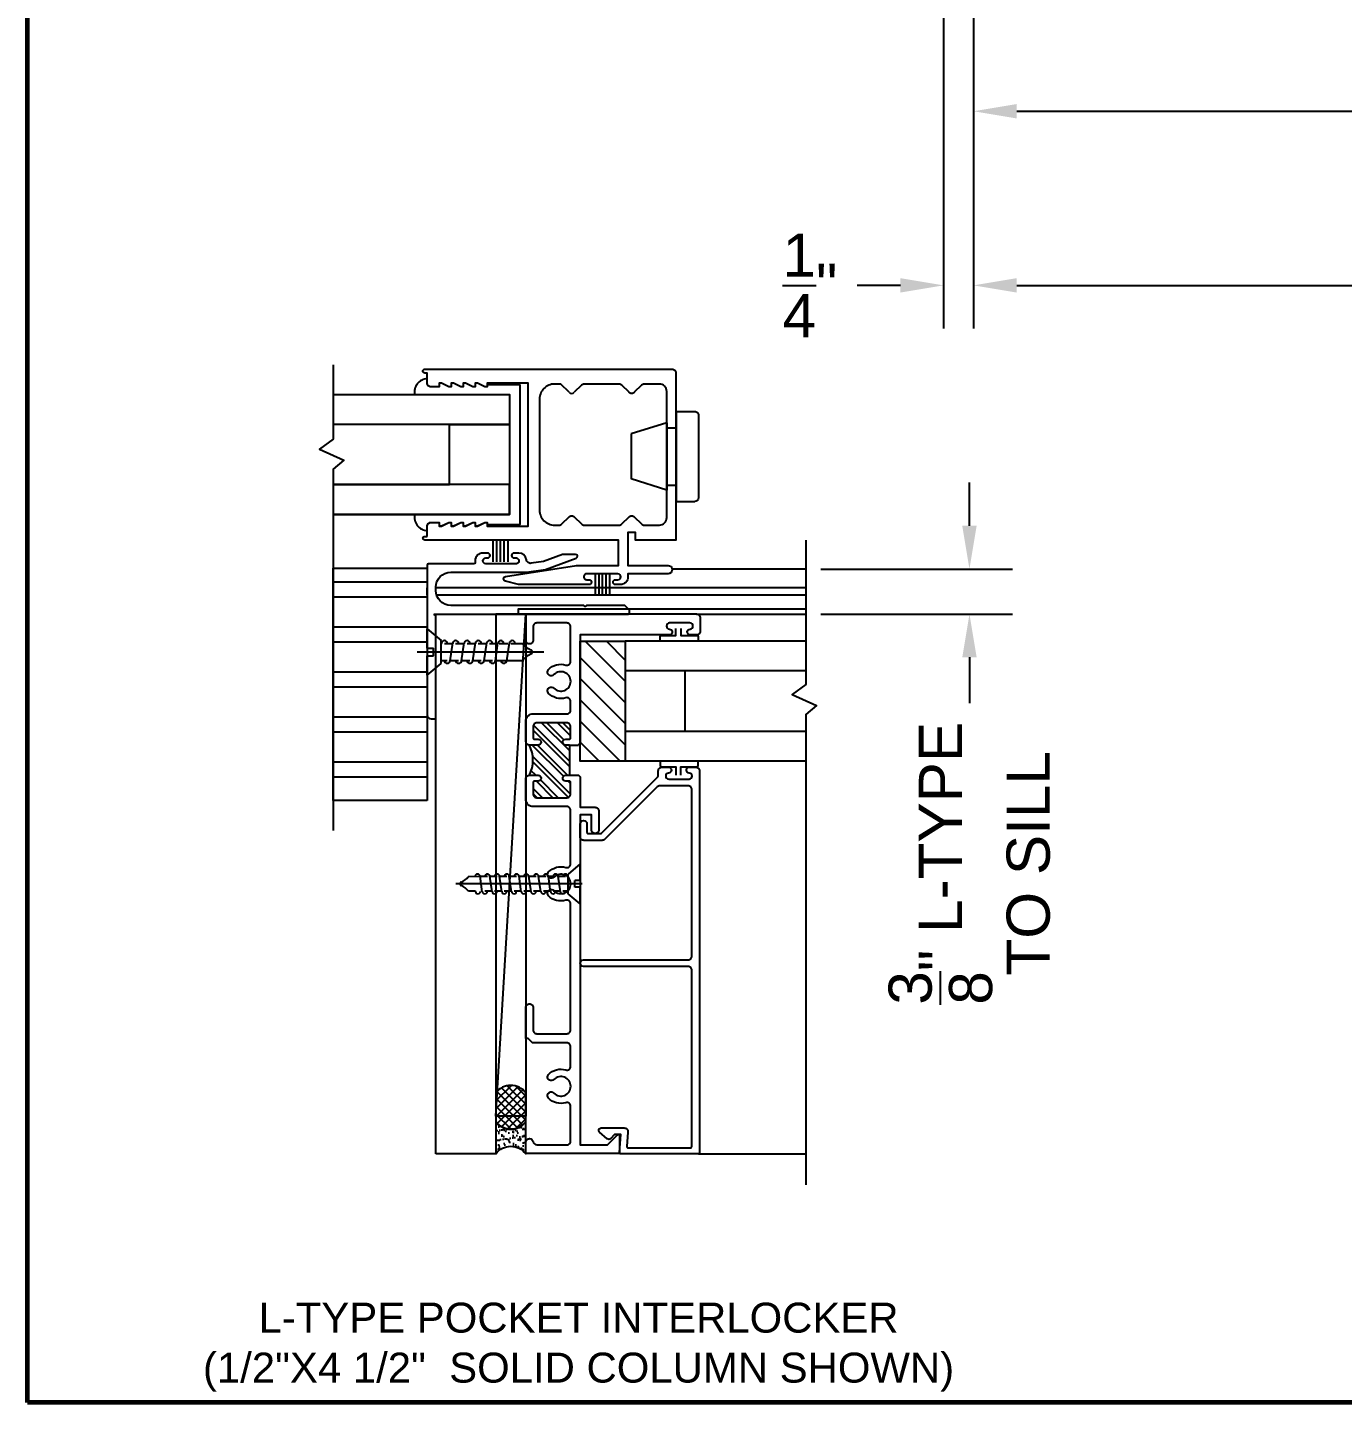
# Model space of a CAD drawing. Extents: x 9.5 to 51.5, y 29.9 to 61.9.
# Drawn here: x 9.48 to 20.44, y 29.85 to 41.32 of the extents above; entities that cross this region are included whole.
import ezdxf
from ezdxf.enums import TextEntityAlignment as Align

# ---------------------------------------------------------------- set-up
doc = ezdxf.new("R2010")
doc.units = 0
doc.header["$MEASUREMENT"] = 0
doc.linetypes.add('CENTER', pattern=[2, 1.25, -0.25, 0.25, -0.25])
doc.layers.get('0').update_dxf_attribs({"linetype": 'CONTINUOUS'})
doc.layers.get('DEFPOINTS').update_dxf_attribs({"linetype": 'CONTINUOUS'})
for name, color, linetype in [('BREAK', 6, 'CONTINUOUS'), ('FRAME', 1, 'CONTINUOUS'), ('GLASS', 5, 'CONTINUOUS'), ('INSTALLER NOTE', 7, 'CONTINUOUS'), ('MISC', 9, 'CONTINUOUS'), ('RISER', 7, 'CONTINUOUS'), ('SASH', 5, 'CONTINUOUS'), ('SEAL', 7, 'CONTINUOUS'), ('SEALANT', 1, 'CONTINUOUS'), ('SETTING BLOCKS', 4, 'CONTINUOUS'), ('SHIM', 1, 'CONTINUOUS'), ('SILL-PAN', 7, 'CONTINUOUS'), ('TEXT', 7, 'CONTINUOUS'), ('TRACK', 1, 'CONTINUOUS'), ('VENT', 5, 'CONTINUOUS'), ('WALL CONDITION', 7, 'CONTINUOUS'), ('WALL-CONDITION', 7, 'CONTINUOUS')]:
    doc.layers.add(name, color=color, linetype=linetype)
doc.styles.get("Standard").update_dxf_attribs({"font": 'arial.ttf'})
doc.dimstyles.new('QUARTER', dxfattribs={"dimscale": 2, "dimtxt": 0.18, "dimasz": 0.18, "dimexe": 0.18, "dimexo": 0.0625, "dimgap": 0.09, "dimtad": 0, "dimdec": 4, "dimzin": 0, "dimdsep": 46, "dimlunit": 4, "dimtxsty": 'Standard', "dimcen": 0.09, "dimadec": 0, "dimazin": 0, "dimtfac": 1, "dimtdec": 4, "dimtofl": 0, "dimtmove": 0, "dimatfit": 3, "dimfxl": 0, "dimtolj": 1, "dimtzin": 0, "dimarcsym": 0})

# ---------------------------------------------------------------- blocks, each defined once
blk = doc.blocks.new('*D13')
at = {"color": 0, "lineweight": -2}
for p, q in [((17.365, 48.646), (17.365, 40.261)), ((32.397, 43.754), (32.397, 40.261)), ((17.725, 40.621), (22.249, 40.621)), ((32.037, 40.621), (27.513, 40.621))]:
    blk.add_line(p, q, dxfattribs=at)
at = {"color": 0}
for points in [[(17.725, 40.681), (17.725, 40.561), (17.365, 40.621)], [(32.037, 40.681), (32.037, 40.561), (32.397, 40.621)]]:
    blk.add_solid(points, dxfattribs=at)
at = {"layer": 'DEFPOINTS', "color": 0}
for p in [(17.365, 48.771), (32.397, 43.879), (32.397, 40.621)]:
    blk.add_point(p, dxfattribs=at)
at = {"color": 0, "insert": (24.881, 40.621), "char_height": 0.36, "attachment_point": 5}
blk.add_mtext('\\A1;DAYLIGHT OPENING', dxfattribs=at)
blk = doc.blocks.new('*D15')
at = {"color": 0, "lineweight": -2}
for p, q in [((17.365, 48.646), (17.365, 38.809)), ((45.364, 43.764), (45.364, 38.809)), ((17.725, 39.169), (28.239, 39.169)), ((45.004, 39.169), (34.489, 39.169))]:
    blk.add_line(p, q, dxfattribs=at)
at = {"color": 0}
for points in [[(17.725, 39.229), (17.725, 39.109), (17.365, 39.169)], [(45.004, 39.229), (45.004, 39.109), (45.364, 39.169)]]:
    blk.add_solid(points, dxfattribs=at)
at = {"layer": 'DEFPOINTS', "color": 0}
for p in [(17.365, 48.771), (45.364, 43.889), (17.365, 39.169)]:
    blk.add_point(p, dxfattribs=at)
at = {"color": 0, "insert": (31.364, 39.169), "char_height": 0.36, "attachment_point": 5}
blk.add_mtext('\\A1;3070 NET FRAME WIDTH', dxfattribs=at)
blk = doc.blocks.new('*D23')
at = {"color": 0, "lineweight": -2}
for p, q in [((17.115, 48.646), (17.115, 38.809)), ((17.365, 48.646), (17.365, 38.809)), ((16.755, 39.169), (16.395, 39.169)), ((17.725, 39.169), (18.085, 39.169))]:
    blk.add_line(p, q, dxfattribs=at)
at = {"color": 0}
for points in [[(16.755, 39.229), (16.755, 39.109), (17.115, 39.169)], [(17.725, 39.229), (17.725, 39.109), (17.365, 39.169)]]:
    blk.add_solid(points, dxfattribs=at)
at = {"layer": 'DEFPOINTS', "color": 0}
for p in [(17.115, 48.771), (17.365, 48.771), (17.115, 39.169)]:
    blk.add_point(p, dxfattribs=at)
at = {"color": 0, "insert": (16.001, 39.169), "char_height": 0.36, "attachment_point": 5}
blk.add_mtext('\\A1;{\\H1.000000x;\\S1/4;}"', dxfattribs=at)
blk = doc.blocks.new('3006 STD POST-INTERLOCKER')
at = {"color": 7}
for p, q in [((-0.674, -0.979), (-0.674, -1.153)), ((-0.644, -0.979), (-0.644, -1.153)), ((-0.614, -0.979), (-0.614, -1.153)), ((-0.584, -0.979), (-0.584, -1.153)), ((-0.554, -0.979), (-0.554, -1.153))]:
    blk.add_line(p, q, dxfattribs=at)
for points in [[(-2.074, -0.666), (-2.074, -0.58, -0.414214), (-2.043, -0.55), (-1.974, -0.55), (-1.974, -0.58), (-1.954, -0.58), (-1.894, -0.55), (-1.874, -0.55), (-1.874, -0.58), (-1.854, -0.58), (-1.794, -0.55), (-1.774, -0.55), (-1.774, -0.58), (-1.754, -0.58), (-1.694, -0.55), (-1.674, -0.55), (-1.674, -0.58), (-1.654, -0.58), (-1.594, -0.55), (-1.574, -0.55), (-1.574, -0.58), (-1.231, -0.58), (-1.231, 0.61), (-1.574, 0.61), (-1.574, 0.581), (-1.594, 0.581), (-1.654, 0.61), (-1.674, 0.61), (-1.674, 0.581), (-1.694, 0.581), (-1.754, 0.61), (-1.774, 0.61), (-1.774, 0.581), (-1.794, 0.581), (-1.854, 0.61), (-1.874, 0.61), (-1.874, 0.581), (-1.894, 0.581), (-1.954, 0.61), (-1.974, 0.61), (-1.974, 0.581), (-2.043, 0.581, -0.414214), (-2.074, 0.611), (-2.074, 0.696), (-2.094, 0.696, -0.999996), (-2.094, 0.728), (-0.031, 0.728, -0.414214), (0, 0.697), (0, -0.697), (-0.338, -0.697), (-0.338, -0.635), (-0.4, -0.635), (-0.4, -0.908), (-0.066, -0.908, -1), (-0.066, -0.979), (-0.4, -0.979), (-0.4, -1.006, -0.414214), (-0.462, -1.068), (-0.504, -1.068, -1), (-0.504, -1.028), (-0.484, -1.028, 0.999996), (-0.484, -0.979), (-0.744, -0.979, 1.000003), (-0.744, -1.028), (-0.724, -1.028, -0.999994), (-0.724, -1.068), (-1.312, -1.068), (-1.422, -1.039, -0.811415), (-1.42, -1), (-0.828, -0.908), (-0.478, -0.908), (-0.478, -0.697), (-2.094, -0.697, -0.999996), (-2.094, -0.666), (-2.074, -0.666)], [(-0.891, 0.535), (-0.96, 0.604), (-1.012, 0.604, 0.414214), (-1.137, 0.479), (-1.137, -0.447, 0.414214), (-1.012, -0.572), (-0.973, -0.572, 0.198912), (-0.951, -0.563), (-0.891, -0.504, -0.414214), (-0.847, -0.504), (-0.787, -0.563, 0.198912), (-0.765, -0.572), (-0.473, -0.572, 0.198912), (-0.451, -0.563), (-0.391, -0.504, -0.414214), (-0.347, -0.504), (-0.287, -0.563, 0.198912), (-0.265, -0.572), (-0.138, -0.572, 0.414214), (-0.076, -0.51), (-0.076, 0.542, 0.414214), (-0.138, 0.604), (-0.265, 0.604, 0.198912), (-0.287, 0.594), (-0.347, 0.535, -0.414214), (-0.391, 0.535), (-0.451, 0.594, 0.198912), (-0.473, 0.604), (-0.765, 0.604, 0.198912), (-0.787, 0.594), (-0.847, 0.535)]]:
    blk.add_lwpolyline(points, format="xyb")
blk.add_arc((-0.869, 0.557), 0.031, 225.0005, 315.0002)
blk = doc.blocks.new('3801 1 INCH GLASS STOP')
blk.add_lwpolyline([(2.741, 0.327, -0.414214), (2.769, 0.299, -0.414214), (2.741, 0.271), (2.669, 0.271, 0.414214), (2.659, 0.261), (2.659, 0.167, 0.198912), (2.668, 0.145), (3.128, -0.315, 0.198912), (3.15, -0.324), (3.183, -0.324, -0.414214), (3.214, -0.355), (3.214, -0.408, -0.414214), (3.189, -0.433, -0.399638), (3.164, -0.41, 0.400364), (3.139, -0.386, 0.414214), (3.114, -0.411), (3.114, -0.581, 0.414214), (3.139, -0.606), (3.139, -0.606, 0.399638), (3.164, -0.582, -0.399638), (3.189, -0.558, -0.414214), (3.214, -0.583), (3.214, -0.637, -0.414214), (3.183, -0.668), (-0.001, -0.668, -0.414214), (-0.011, -0.658), (-0.011, -0.01, -0.440011), (0, 0), (0.149, -0.013), (0.149, 0.04), (0.115, 0.074, -0.395486), (0.114, 0.102), (0.17, 0.165, -0.691708), (0.205, 0.152), (0.205, -0.04, -0.440011), (0.171, -0.071), (0.05, -0.061, 0.440011), (0.039, -0.071), (0.039, -0.593, 0.414214), (0.049, -0.603), (1.52, -0.603, 0.414214), (1.551, -0.572), (1.551, 0.299, -0.414214), (1.579, 0.327, -0.414214), (1.607, 0.299), (1.607, -0.572, 0.414214), (1.638, -0.603), (3.027, -0.603, 0.414214), (3.058, -0.572), (3.058, -0.337, 0.198912), (3.049, -0.315), (2.612, 0.122, -0.198912), (2.603, 0.144), (2.603, 0.296, -0.414214), (2.634, 0.327)], format="xyb", close=True)
blk = doc.blocks.new('3805 BLOCK FRAME')
h = blk.add_hatch()
h.set_pattern_fill('ANSI32', color=256, scale=0.25, style=0)
h.set_pattern_definition([(45, (-4.16348, -5.189), (-0.0662913, 0.0662913), []), (45, (-4.11928, -5.189), (-0.0662913, 0.0662913), [])])
h.paths.add_polyline_path([(-0.819, 1.361, 0.414214), (-0.85, 1.392), (-0.946, 1.392, 0.414214), (-0.956, 1.382), (-0.956, 1.351, -0.414214), (-0.98, 1.326, -0.414214), (-1.005, 1.351), (-1.005, 1.423, -0.235384), (-1.256, 1.423), (-1.256, 1.351, -0.414214), (-1.282, 1.326, -0.414214), (-1.306, 1.351), (-1.306, 1.382, 0.414214), (-1.316, 1.392), (-1.413, 1.392, 0.414214), (-1.444, 1.361), (-1.444, 1.111, 0.414214), (-1.413, 1.08), (-1.316, 1.08, 0.414214), (-1.306, 1.09), (-1.306, 1.121, -0.414214), (-1.282, 1.146, -0.414214), (-1.256, 1.121), (-1.256, 1.09), (-1.005, 1.09), (-1.005, 1.121, -0.414214), (-0.98, 1.146, -0.414214), (-0.956, 1.121), (-0.956, 1.09, 0.414214), (-0.946, 1.08), (-0.85, 1.08, 0.414214), (-0.819, 1.111)])
for q in [(-1.256, 1.09), (-1.005, 1.015)]:
    blk.add_line((-1.005, 1.09), q)
blk.add_lwpolyline([(-3.452, 1.454), (-3.193, 1.454, -0.414214), (-3.162, 1.423, -0.414214), (-3.193, 1.392), (-3.381, 1.392, 0.414214), (-3.412, 1.361), (-3.412, 1.111, 0.414214), (-3.381, 1.08), (-2.329, 1.08, 0.5024), (-2.299, 1.12, -0.280293), (-2.262, 1.264, -0.498955), (-2.213, 1.256, -0.334263), (-2.219, 1.219, 2.470836), (-2.106, 1.219, -0.334263), (-2.112, 1.256, -0.498955), (-2.063, 1.264, -0.280293), (-2.026, 1.12, 0.5024), (-1.996, 1.08), (-1.549, 1.08, 0.414214), (-1.518, 1.111), (-1.518, 1.392, -0.414214), (-1.456, 1.454), (-1.287, 1.454, -0.414214), (-1.256, 1.423), (-1.256, 1.351, -0.414214), (-1.282, 1.326, -0.414214), (-1.306, 1.351), (-1.306, 1.382, 0.414214), (-1.316, 1.392), (-1.413, 1.392, 0.414214), (-1.444, 1.361), (-1.444, 1.111, 0.414214), (-1.413, 1.08), (-1.316, 1.08, 0.414214), (-1.306, 1.09), (-1.306, 1.121, -0.414214), (-1.282, 1.146, -0.414214), (-1.256, 1.121), (-1.256, 1.09), (-1.256, 1.015), (-1.271, 1), (-1.524, 1), (-1.524, 0.875, -0.414214), (-1.556, 0.844), (-1.711, 0.844, -0.414214), (-1.742, 0.875, -0.414214), (-1.711, 0.906), (-1.586, 0.906), (-1.586, 1), (-4.338, 1), (-4.338, 0.776, 0.198912), (-4.335, 0.769), (-4.255, 0.69, -0.668179), (-4.263, 0.673), (-4.403, 0.673, -0.414214), (-4.412, 0.683), (-4.412, 1.444, -0.414214), (-4.403, 1.454), (-4.319, 1.454, -0.414214), (-4.287, 1.423, -0.358249), (-4.312, 1.393, 0.358249), (-4.338, 1.362), (-4.338, 1.111, 0.414214), (-4.306, 1.08), (-4.017, 1.08, 0.5024), (-3.987, 1.12, -0.280293), (-3.95, 1.264, -0.498955), (-3.901, 1.256), (-3.901, 1.256, -0.334263), (-3.907, 1.219, 2.470836), (-3.794, 1.219, -0.334263), (-3.8, 1.256), (-3.8, 1.256, -0.498955), (-3.751, 1.264, -0.280293), (-3.714, 1.12, 0.5024), (-3.684, 1.08), (-3.518, 1.08, 0.414214), (-3.487, 1.111), (-3.487, 1.399), (-3.452, 1.434)], format="xyb", close=True)
blk.add_lwpolyline([(-1.005, 1.09), (-1.005, 1.121, -0.414214), (-0.98, 1.146, -0.414214), (-0.956, 1.121), (-0.956, 1.09, 0.414214), (-0.946, 1.08), (-0.85, 1.08, 0.414214), (-0.819, 1.111), (-0.819, 1.361, 0.414214), (-0.85, 1.392), (-0.946, 1.392, 0.414214), (-0.956, 1.382), (-0.956, 1.351, -0.414214), (-0.98, 1.326), (-0.98, 1.326, -0.414214), (-1.005, 1.351), (-1.005, 1.423, -0.414214), (-0.975, 1.454), (-0.806, 1.454, -0.414214), (-0.744, 1.392), (-0.744, 1.111, 0.414214), (-0.712, 1.08), (-0.641, 1.08, 0.5024), (-0.611, 1.12, -0.280293), (-0.574, 1.264, -0.498955), (-0.525, 1.256), (-0.525, 1.256, -0.334263), (-0.531, 1.219, 2.470836), (-0.418, 1.219, -0.334263), (-0.424, 1.256, -0.498955), (-0.375, 1.264, -0.280293), (-0.338, 1.12, 0.5024), (-0.308, 1.08), (-0.018, 1.08, 0.414214), (0.013, 1.111), (0.013, 1.361, 0.414214), (-0.018, 1.392), (-0.131, 1.392, -0.414214), (-0.162, 1.423, -0.414214), (-0.131, 1.454), (0.088, 1.454), (0.088, 0.031, -0.414214), (0.056, 0), (-0.056, 0, -0.414214), (-0.087, 0.031), (-0.087, 0.083, -0.414214), (-0.062, 0.107), (-0.062, 0.107, -0.399638), (-0.038, 0.084, 0.399638), (-0.013, 0.06), (-0.013, 0.06, 0.414214), (0.013, 0.085), (0.013, 0.255, 0.414214), (-0.013, 0.28), (-0.013, 0.28, 0.399638), (-0.038, 0.256, -0.399638), (-0.062, 0.232, -0.414214), (-0.087, 0.257), (-0.087, 0.309), (-0.087, 1), (-0.99, 1), (-1.005, 1.015)], format="xyb")
blk.add_arc((-1.131, 1.675), 0.281, 243.5092, 296.4908)
blk = doc.blocks.new('A$C1D443341')
for p, q in [((0, 0.719), (0, 0.031)), ((0.188, 0.75), (0.031, 0.75)), ((0.188, 0.75), (0.188, 0)), ((0.264, 0.615), (0.188, 0.615)), ((0.264, 0.656), (0.562, 0.563)), ((0.264, 0.656), (0.264, 0.094)), ((0.562, 0.563), (0.562, 0.187)), ((0.264, 0.135), (0.188, 0.135)), ((0.264, 0.094), (0.562, 0.187)), ((0.188, 0), (0.031, 0))]:
    blk.add_line(p, q)
for centre, start, end in [((0.031, 0.719), 90, 180), ((0.031, 0.031), 180, 270)]:
    blk.add_arc(centre, 0.031, start, end)
blk = doc.blocks.new('A$C47D80548')
at = {"layer": 'MISC', "xscale": 0.25, "yscale": 0.25, "zscale": 0.25}
blk.add_blockref('A$C1D443341', (0, 0), dxfattribs=at)
blk = doc.blocks.new('A$C1B9D595B')
at = {"layer": 'FRAME', "rotation": 180}
blk.add_blockref('A$C47D80548', (0.1405, 0.1875), dxfattribs=at)
blk = doc.blocks.new('A$C363677CB')
at = {"layer": 'SASH', "rotation": 180}
blk.add_blockref('A$C1B9D595B', (0.1405, 0.1875), dxfattribs=at)
blk = doc.blocks.new('BUMPER')
at = {"layer": 'TEXT', "rotation": 180}
blk.add_blockref('A$C363677CB', (0.047, 0.0937), dxfattribs=at)
blk = doc.blocks.new('*D56')
at = {"color": 0, "lineweight": -2}
for p, q in [((17.331, 37.164), (17.331, 37.524)), ((16.092, 36.804), (17.691, 36.804)), ((16.092, 36.428), (17.691, 36.428)), ((17.331, 36.068), (17.331, 35.686))]:
    blk.add_line(p, q, dxfattribs=at)
at = {"color": 0}
for points in [[(17.271, 37.164), (17.391, 37.164), (17.331, 36.804)], [(17.271, 36.068), (17.391, 36.068), (17.331, 36.428)]]:
    blk.add_solid(points, dxfattribs=at)
at = {"layer": 'DEFPOINTS', "color": 0}
for p in [(15.967, 36.804), (17.331, 36.804), (15.967, 36.428)]:
    blk.add_point(p, dxfattribs=at)
at = {"color": 0, "insert": (17.331, 34.35), "char_height": 0.36, "attachment_point": 5, "rotation": 90}
blk.add_mtext('\\A1;{\\H1.000000x;\\S3/8;}" L-TYPE \\PTO SILL', dxfattribs=at)
blk = doc.blocks.new('A$C4E840CD5')
at = {"color": 7, "linetype": 'CENTER'}
blk.add_line((0.192, 1.054), (0.192, 0), dxfattribs=at)
at = {"color": 7, "linetype": 'Continuous'}
for p, q in [((0, 0.971), (0.097, 0.856)), ((0, 0.971), (0.161, 0.971)), ((0.161, 0.971), (0.161, 0.919)), ((0.161, 0.919), (0.224, 0.919)), ((0.224, 0.971), (0.385, 0.971)), ((0.224, 0.971), (0.224, 0.919)), ((0.385, 0.971), (0.288, 0.856)), ((0.097, 0.856), (0.288, 0.856)), ((0.122, 0.856), (0.122, 0.804)), ((0.243, 0.856), (0.267, 0.852)), ((0.263, 0.856), (0.263, 0.852)), ((0.263, 0.828), (0.263, 0.758)), ((0.118, 0.779), (0.267, 0.758)), ((0.122, 0.779), (0.122, 0.709)), ((0.263, 0.734), (0.263, 0.664)), ((0.118, 0.685), (0.267, 0.664)), ((0.118, 0.591), (0.267, 0.569)), ((0.122, 0.684), (0.122, 0.615)), ((0.122, 0.59), (0.122, 0.521)), ((0.263, 0.639), (0.263, 0.57)), ((0.118, 0.497), (0.267, 0.475)), ((0.122, 0.496), (0.122, 0.426)), ((0.263, 0.545), (0.263, 0.475)), ((0.118, 0.402), (0.267, 0.381)), ((0.122, 0.402), (0.122, 0.299)), ((0.263, 0.451), (0.263, 0.381)), ((0.263, 0.37), (0.263, 0.299)), ((0.118, 0.308), (0.267, 0.286)), ((0.122, 0.307), (0.122, 0.174)), ((0.263, 0.275), (0.263, 0.174)), ((0.199, 0.096), (0.186, 0.096))]:
    blk.add_line(p, q, dxfattribs=at)
for centre, radius, start, end in [((0.122, 0.804), 0.0244, 90, 270), ((0.263, 0.828), 0.0244, 270, 90), ((0.263, 0.828), 0.0244, 270, 90), ((0.122, 0.709), 0.0244, 90, 270), ((0.263, 0.734), 0.0244, 270, 90), ((0.263, 0.734), 0.0244, 270, 90), ((0.122, 0.615), 0.0244, 90, 270), ((0.263, 0.639), 0.0244, 270, 90), ((0.122, 0.521), 0.0244, 90, 270), ((0.263, 0.545), 0.0244, 270, 90), ((0.263, 0.545), 0.0244, 270, 90), ((0.263, 0.451), 0.0244, 270, 90), ((0.122, 0.426), 0.0244, 90, 270), ((0.122, 0.332), 0.0244, 90, 270), ((0.263, 0.357), 0.0244, 270, 90), ((0.263, 0.262), 0.0244, 270, 90), ((0.034, 0.051), 0.152, 20.7051, 54.5638), ((0.351, 0.051), 0.152, 125.4362, 159.2949), ((0.186, 0.106), 0.00998, 191.7651, 270), ((0.199, 0.106), 0.00998, 270, 348.2349)]:
    blk.add_arc(centre, radius, start, end, dxfattribs=at)
blk = doc.blocks.new('Flat_HD_#8x1p00')
for p, q in [((-0.027, 0.043), (-0.166, 0.043)), ((-0.166, 0.043), (-0.082, -0.057)), ((-0.027, 0.043), (-0.027, -0.002)), ((0, 0.06), (0, -0.993)), ((0.166, 0.043), (0.027, 0.043)), ((0.027, 0.043), (0.027, -0.002)), ((0.166, 0.043), (0.082, -0.057)), ((0.082, -0.057), (-0.082, -0.057)), ((0.027, -0.002), (-0.027, -0.002))]:
    blk.add_line(p, q)
at = {"linetype": 'Continuous'}
for p, q in [((-0.044, -0.057), (-0.065, -0.06)), ((-0.061, -0.057), (-0.061, -0.059)), ((-0.061, -0.08), (-0.061, -0.141)), ((0.061, -0.057), (0.061, -0.102)), ((0.065, -0.122), (-0.065, -0.141)), ((0.065, -0.204), (-0.065, -0.222)), ((-0.061, -0.162), (-0.061, -0.222)), ((0.061, -0.123), (0.061, -0.183)), ((0.061, -0.204), (0.061, -0.264)), ((0.065, -0.285), (-0.065, -0.304)), ((-0.061, -0.243), (-0.061, -0.303)), ((-0.061, -0.324), (-0.061, -0.385)), ((0.061, -0.286), (0.061, -0.346)), ((0.065, -0.366), (-0.065, -0.385)), ((0.065, -0.448), (-0.065, -0.466)), ((-0.061, -0.406), (-0.061, -0.466)), ((0.061, -0.367), (0.061, -0.427)), ((0.061, -0.448), (0.061, -0.508)), ((0.065, -0.529), (-0.065, -0.548)), ((-0.061, -0.487), (-0.061, -0.547)), ((-0.061, -0.569), (-0.061, -0.629)), ((0.061, -0.53), (0.061, -0.59)), ((0.065, -0.61), (-0.065, -0.629)), ((-0.061, -0.65), (-0.061, -0.71)), ((0.061, -0.611), (0.061, -0.671)), ((0.065, -0.692), (-0.065, -0.71)), ((0.065, -0.773), (-0.065, -0.792)), ((-0.061, -0.731), (-0.061, -0.791)), ((-0.061, -0.789), (-0.059, -0.891)), ((0.061, -0.692), (0.061, -0.752)), ((0.061, -0.831), (0.061, -0.889)), ((-0.006, -0.957), (0.006, -0.957))]:
    blk.add_line(p, q, dxfattribs=at)
for centre, radius, start, end in [((-0.061, -0.08), 0.0211, 90, 270), ((-0.061, -0.08), 0.0211, 90, 270), ((0.061, -0.102), 0.0211, 270, 90), ((-0.061, -0.162), 0.0211, 90, 270), ((-0.061, -0.162), 0.0211, 90, 270), ((-0.061, -0.243), 0.0211, 90, 270), ((0.061, -0.183), 0.0211, 270, 90), ((-0.061, -0.324), 0.0211, 90, 270), ((-0.061, -0.324), 0.0211, 90, 270), ((0.061, -0.264), 0.0211, 270, 90), ((0.061, -0.346), 0.0211, 270, 90), ((-0.061, -0.406), 0.0211, 90, 270), ((0.061, -0.427), 0.0211, 270, 90), ((-0.061, -0.487), 0.0211, 90, 270), ((-0.061, -0.569), 0.0211, 90, 270), ((-0.061, -0.569), 0.0211, 90, 270), ((0.061, -0.508), 0.0211, 270, 90), ((0.061, -0.59), 0.0211, 270, 90), ((-0.061, -0.65), 0.0211, 90, 270), ((-0.061, -0.65), 0.0211, 90, 270), ((0.061, -0.671), 0.0211, 270, 90), ((-0.061, -0.731), 0.0211, 90, 270), ((-0.061, -0.813), 0.0211, 90, 270), ((-0.061, -0.813), 0.0211, 90, 270), ((0.061, -0.752), 0.0211, 270, 90), ((0.061, -0.81), 0.0211, 270, 90), ((-0.137, -0.996), 0.131, 20.7051, 53.331), ((0.137, -0.996), 0.131, 125.4362, 159.2949), ((-0.006, -0.948), 0.00861, 191.7651, 270), ((0.006, -0.948), 0.00861, 270, 348.2349)]:
    blk.add_arc(centre, radius, start, end, dxfattribs=at)
blk = doc.blocks.new('CONCEPT LTB')
at = {"lineweight": 60}
for p, q in [((0, 0), (0, 8)), ((8.25, 0), (0, 0))]:
    blk.add_line(p, q, dxfattribs=at)
for tag, height, p in [('PRODUCT', 0.25, (5.4954, 7.8125)), ('TYPE1', 0.125, (5.4954, 7.5625)), ('FILEPATH', 0.0938, (5.4954, 7.375)), ('PRODUCT', 0.25, (9.375, 0.25))]:
    blk.add_attdef(tag, text='', height=height).set_placement(p, align=Align.MIDDLE_CENTER)
for tag, p in [('DWG_NO.', (9.0394, 7.7687)), ('DATE', (8.8002, 7.3937)), ('SCALE', (0.5859, 7.0625))]:
    blk.add_attdef(tag, p, '', height=0.0938)

msp = doc.modelspace()

# ---------------------------------------------------------------- hatches: boundary and pattern name
h = msp.add_hatch()
h.set_pattern_fill('ANSI32', color=256, angle=315, style=0)
h.set_pattern_definition([(0, (-19.5151, -4.17885), (1e-16, 0.375), []), (0, (-19.3901, -4.30385), (1e-16, 0.375), [])])
h.paths.add_polyline_path([(12.02664, 34.87244), (12.02664, 36.80994), (12.80972, 36.80994), (12.80989, 34.87244)])
at = {"layer": 'SETTING BLOCKS'}
h = msp.add_hatch(dxfattribs=at)
h.set_pattern_fill('ANSI31', color=256, angle=90, style=0)
h.set_pattern_definition([(135, (46.67794, 26.8087), (-0.08838835, -0.08838835), [])])
h.paths.add_polyline_path([(14.46072, 36.2022), (14.08572, 36.2022), (14.08572, 35.2022), (14.46072, 35.2022)])
at = {"layer": 'SHIM'}
h = msp.add_hatch(dxfattribs=at)
h.set_pattern_fill('ANSI37', color=256, scale=0.375, angle=270, style=0)
h.set_pattern_definition([(315, (-27.60756, -4.11317), (0.03314563, 0.03314563), []), (45, (-27.60756, -4.11317), (-0.03314563, 0.03314563), [])])
edge = h.paths.add_edge_path()
edge.add_line((13.63172, 32.19441), (13.63172, 32.43636))
edge.add_arc((13.50672, 32.34135), 0.15701, 37.237124, 142.762876)
edge.add_line((13.38172, 32.43636), (13.38172, 32.19441))
edge.add_arc((13.50672, 32.28942), 0.15701, 217.237124, 322.762876)
h = msp.add_hatch(dxfattribs=at)
h.set_pattern_fill('AR-SAND', color=256, scale=0.03, angle=180, style=0)
h.set_pattern_definition([(217.5, (-27.60756, -4.11317), (0.0018898, -0.057804713), [0, -0.0456, 0, -0.051, 0, -0.04875]), (187.5, (-27.60756, -4.11317), (-0.0530933, -0.08466438), [0, -0.0246, 0, -0.0411, 0, -0.01575]), (147.5, (-27.57066, -4.11317), (-0.093424256, -0.00016977), [0, -0.015, 0, -0.054, 0, -0.0705]), (137.5, (-27.57066, -4.11317), (-0.0901838, -0.02633027), [0, -0.0075, 0, -0.0354, 0, -0.0405])])
edge = h.paths.add_edge_path()
edge.add_arc((13.50672, 32.28942), 0.15701, 217.237124, 322.762876, ccw=False)
edge.add_line((13.38172, 32.19441), (13.38172, 31.92847))
edge.add_arc((13.50672, 31.83346), 0.15701, 37.237124, 142.762876, ccw=False)
edge.add_line((13.63172, 31.92847), (13.63172, 32.19441))

# ---------------------------------------------------------------- linework, layer by layer
at = {"color": 7}
for p, q in [((13.36001, 36.86447), (13.36001, 37.04478)), ((13.39101, 36.86447), (13.39101, 37.04478)), ((13.42201, 36.86447), (13.42201, 37.04478)), ((13.45301, 36.86447), (13.45301, 37.04478)), ((13.48401, 36.86447), (13.48401, 37.04478))]:
    msp.add_line(p, q, dxfattribs=at)
at = {"layer": 'BREAK'}
for points in [[(12.02664, 38.50778), (12.02664, 37.88777), (11.91241, 37.80351), (12.11629, 37.71205), (12.02664, 37.63777), (12.02664, 34.62244)], [(15.96746, 37.04378), (15.96746, 35.84135), (15.85323, 35.75709), (16.05711, 35.66563), (15.96746, 35.59135), (15.96746, 31.66791)]]:
    msp.add_lwpolyline(points, dxfattribs=at)
at = {"layer": 'FRAME'}
for p, q in [((15.05472, 36.42847), (15.96746, 36.42847)), ((15.07068, 31.9276), (15.96746, 31.9276))]:
    msp.add_line(p, q, dxfattribs=at)
msp.add_lwpolyline([(12.86672, 36.42877), (14.48722, 36.42877, 0.41421356), (14.49722, 36.43877), (14.49722, 36.46077), (14.45722, 36.50077), (14.13722, 36.50077), (14.12722, 36.49077), (14.11722, 36.50077), (13.00672, 36.50077, -0.41421356), (12.88172, 36.62577), (12.88172, 36.65177, -0.41421356), (13.00672, 36.77677), (13.63772, 36.77677), (13.79569, 36.80116), (14.0528, 36.89474, 0.83909963), (14.04732, 36.92577), (13.93925, 36.92577), (13.77871, 36.86734), (13.67628, 36.85132, -0.4243533), (13.63727, 36.88082, 0.38050815), (13.57386, 36.93677), (13.53372, 36.93677, 0.9999936), (13.53372, 36.89677), (13.54872, 36.89677, -1.0000034), (13.54872, 36.84677), (13.29872, 36.84677, -0.9999959), (13.29872, 36.89677), (13.31372, 36.89677, 1), (13.31372, 36.93677), (13.27172, 36.93677, 0.41421356), (13.20972, 36.87477), (13.20972, 36.85677, -0.41421356), (13.19972, 36.84677), (12.81972, 36.84677, 0.41421356), (12.80972, 36.83677), (12.80972, 35.58777, 0.41421356), (12.84372, 35.55377), (12.87172, 35.55377, 0.41421356), (12.88172, 35.56377), (12.88172, 35.82755), (12.88172, 36.41377)], format="xyb", close=True, dxfattribs=at)
at = {"layer": 'GLASS'}
for p, q in [((15.96746, 36.2022), (14.4607, 36.2022)), ((14.4607, 36.2022), (14.4607, 35.2022)), ((15.96746, 35.9542), (14.4607, 35.9542)), ((14.9607, 35.4512), (14.9607, 35.9542)), ((14.4607, 35.4512), (15.96746, 35.4512)), ((15.96746, 35.2022), (14.4607, 35.2022))]:
    msp.add_line(p, q, dxfattribs=at)
msp.add_lwpolyline([(12.02664, 38.25778), (13.49722, 38.25778), (13.49722, 37.25778), (12.02664, 37.25778), (13.49722, 37.25778), (13.49722, 37.50778), (12.02664, 37.50778), (12.99722, 37.50778), (12.99722, 38.00778), (13.49722, 38.00778), (12.02664, 38.00778)], dxfattribs=at)
at = {"layer": 'RISER'}
msp.add_lwpolyline([(12.80989, 34.87244), (12.02664, 34.87244), (12.02664, 36.80994), (12.80972, 36.80994)], close=True, dxfattribs=at)
at = {"layer": 'SEAL', "linetype": 'Continuous'}
for points in [[(14.92542, 36.30794), (14.92542, 36.24973), (15.05894, 36.24973, -0.41421356), (15.06894, 36.23973), (15.06894, 36.2122, -0.41421356), (15.05894, 36.2022), (14.76298, 36.2022, -0.41421356), (14.75298, 36.2122), (14.75298, 36.23973, -0.41421356), (14.76298, 36.24973), (14.88256, 36.24973), (14.88256, 36.30794)], [(14.92542, 35.0837), (14.92542, 35.15466), (15.05894, 35.15466, 0.41421356), (15.06894, 35.16466), (15.06894, 35.1922, 0.41421356), (15.05894, 35.2022), (14.76298, 35.2022, 0.41421356), (14.75298, 35.1922), (14.75298, 35.16466, 0.41421356), (14.76298, 35.15466), (14.88256, 35.15466), (14.88256, 35.0837)]]:
    msp.add_lwpolyline(points, format="xyb", dxfattribs=at)
at = {"layer": 'SEALANT'}
msp.add_lwpolyline([(13.30972, 38.34078), (13.30972, 38.32278), (13.28972, 38.32278), (13.22972, 38.35278), (13.20972, 38.35278), (13.20972, 38.32278), (13.18972, 38.32278), (13.12972, 38.35278), (13.10972, 38.35278), (13.10972, 38.32278), (13.08972, 38.32278), (13.02972, 38.35278), (13.00972, 38.35278), (13.00972, 38.32278), (12.98972, 38.32278), (12.92972, 38.35278), (12.90972, 38.35278), (12.90972, 38.32278), (12.84072, 38.32278, -0.414214), (12.80972, 38.35378), (12.80972, 38.39212, 0.43802445), (12.7045, 38.25778), (13.49722, 38.25778), (13.49722, 37.25778), (12.7045, 37.25778, 0.43802445), (12.80972, 37.12344), (12.80972, 37.16178, -0.414214), (12.84072, 37.19278), (12.90972, 37.19278), (12.90972, 37.16278), (12.92972, 37.16278), (12.98972, 37.19278), (13.00972, 37.19278), (13.00972, 37.16278), (13.02972, 37.16278), (13.08972, 37.19278), (13.10972, 37.19278), (13.10972, 37.16278), (13.12972, 37.16278), (13.18972, 37.19278), (13.20972, 37.19278), (13.20972, 37.16278), (13.22972, 37.16278), (13.28972, 37.19278), (13.30972, 37.19278), (13.30972, 37.17478), (13.52309, 37.17478), (13.55872, 37.17478, 0.0726159), (13.58559, 37.1787), (13.58559, 38.33686, 0.0726159), (13.55872, 38.34078), (13.52309, 38.34078)], format="xyb", close=True, dxfattribs=at)
at = {"layer": 'SETTING BLOCKS'}
msp.add_lwpolyline([(14.46072, 35.2022), (14.08572, 35.2022), (14.08572, 36.2022), (14.46072, 36.2022)], close=True, dxfattribs=at)
at = {"layer": 'SHIM'}
msp.add_lwpolyline([(13.63172, 36.42847), (13.38172, 36.42847), (13.38172, 32.24047), (13.63172, 36.42847), (13.63172, 32.24047), (13.38172, 32.24047)], dxfattribs=at)
for points in [[(13.63172, 32.19441), (13.63172, 32.43636, 0.49600057), (13.38172, 32.43636), (13.38172, 32.19441, 0.49600057)], [(13.63172, 32.19441, -0.49600057), (13.38172, 32.19441), (13.38172, 31.92847, -0.49600057), (13.63172, 31.92847)]]:
    msp.add_lwpolyline(points, format="xyb", close=True, dxfattribs=at)
at = {"layer": 'SILL-PAN'}
for p, q in [((15.96746, 36.64768), (12.88172, 36.64768)), ((15.96746, 36.58568), (12.88832, 36.58568))]:
    msp.add_line(p, q, dxfattribs=at)
msp.add_lwpolyline([(12.80989, 36.58568), (12.80989, 36.64768)], dxfattribs=at)
at = {"layer": 'TEXT'}
msp.add_lwpolyline([(15.96746, 36.46847), (13.56922, 36.46847), (13.56922, 36.42847)], dxfattribs=at)
at = {"layer": 'TRACK'}
msp.add_line((15.96746, 36.80378), (14.85236, 36.80378), dxfattribs=at)
at = {"layer": 'WALL CONDITION'}
msp.add_lwpolyline([(12.88172, 31.92847), (12.88172, 36.42877), (13.38172, 36.42877), (13.38172, 31.92847)], close=True, dxfattribs=at)
at = {"layer": 'WALL-CONDITION'}
for p, q in [((12.80972, 36.45378), (12.80972, 35.16246)), ((12.80989, 36.42878), (12.80989, 35.13746))]:
    msp.add_line(p, q, dxfattribs=at)

# ---------------------------------------------------------------- block references
at = {"xscale": 4, "yscale": 4, "zscale": 4}
msp.add_blockref('CONCEPT LTB', (9.47769, 29.85399), dxfattribs=at)
for name, p, rotation in [('A$C4E840CD5', (13.78117, 35.92012), 90), ('Flat_HD_#8x1p00', (14.04241, 34.17847), 270)]:
    msp.add_blockref(name, p, dxfattribs=dict(rotation=rotation))
at = {"layer": 'FRAME', "rotation": 90}
for name, p in [('3805 BLOCK FRAME', (15.08572, 36.34097)), ('3801 1 INCH GLASS STOP', (14.41272, 31.93847))]:
    msp.add_blockref(name, p, dxfattribs=at)
at = {"layer": 'MISC', "xscale": -4, "yscale": 4, "zscale": 4, "rotation": 180}
msp.add_blockref('BUMPER', (14.88472, 37.74228), dxfattribs=at)
at = {"layer": 'VENT'}
msp.add_blockref('3006 STD POST-INTERLOCKER', (14.88372, 37.74228), dxfattribs=at)

# ---------------------------------------------------------------- texts
at = {"layer": 'INSTALLER NOTE', "insert": (14.07185, 30.68665), "char_height": 0.25, "width": 10.3098669, "attachment_point": 2}
msp.add_mtext('L-TYPE POCKET INTERLOCKER\\P(1/2"X4 1/2"  SOLID COLUMN SHOWN)', dxfattribs=at)

# ---------------------------------------------------------------- dimensions: what is measured, and where the dimension line sits
dim = msp.add_linear_dim(base=(17.11459, 39.16917), p1=(17.36459, 48.77064), p2=(17.11459, 48.77064), dimstyle='QUARTER')
dim.commit()
dim.dimension.update_dxf_attribs({"geometry": '*D23', "text_midpoint": (16.00058, 39.16917)})
for base, p1, p2, text, picture, middle in [((32.39682, 40.62119), (17.36459, 48.77064), (32.39682, 43.87917), 'DAYLIGHT OPENING', '*D13', (24.88071, 40.62119)), ((17.36459, 39.16917), (45.36378, 43.88948), (17.36459, 48.77064), '3070 NET FRAME WIDTH', '*D15', (31.36418, 39.16917))]:
    dim = msp.add_linear_dim(base=base, p1=p1, p2=p2, text=text, dimstyle='QUARTER')
    dim.commit()
    dim.dimension.update_dxf_attribs({"geometry": picture, "text_midpoint": middle})
dim = msp.add_linear_dim(base=(17.33129, 36.80378), p1=(15.96746, 36.42847), p2=(15.96746, 36.80378), angle=90, text='<> L-TYPE \\PTO SILL', dimstyle='QUARTER')
dim.commit()
dim.dimension.update_dxf_attribs({"geometry": '*D56', "text_midpoint": (17.33129, 34.34963), "dimtype": 160})

doc.saveas('drawing.dxf')
